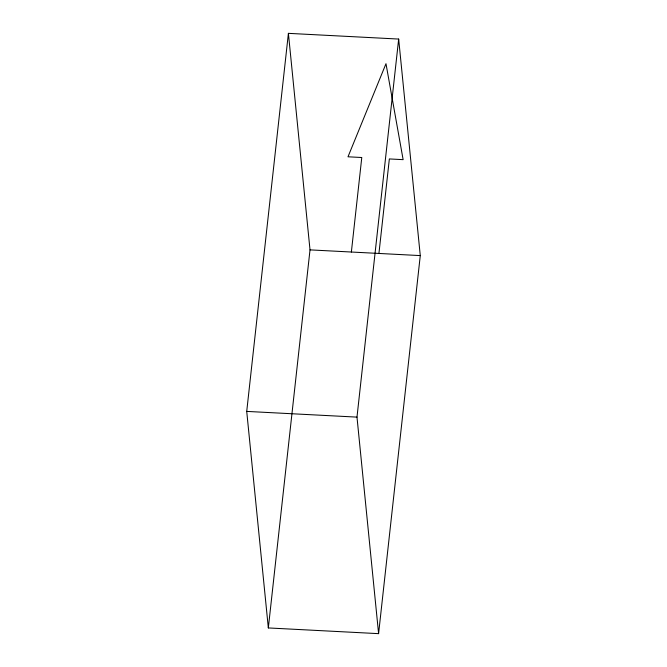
<?xml version="1.0" encoding="UTF-8"?>
<svg xmlns="http://www.w3.org/2000/svg" width="667" height="667" viewBox="0 0 667 667"><rect width="100%" height="100%" fill="white"/><g stroke="black" fill="none" stroke-linecap="round" stroke-linejoin="round"><path stroke-width="1" d="M246.723 411.406L288.402 33.35L398.666 39.061L420.277 255.594L378.598 633.65L268.334 627.939L246.723 411.406L356.987 417.117L378.598 633.65M268.334 627.939L310.013 249.883L288.402 33.35M351.367 252.026L361.781 157.512L347.999 156.795L385.985 63.707L403.135 159.655L389.353 158.938L378.931 253.452M356.987 417.117L398.666 39.061M310.013 249.883L420.277 255.594"/></g></svg>
